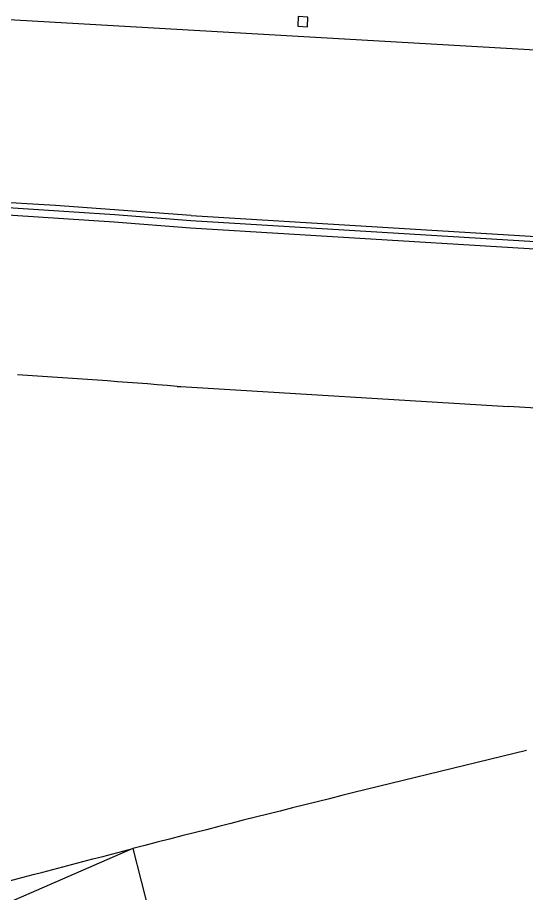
# Model space of a CAD drawing. Header units: millimetres. Extents: x 441061 to 442903, y 4515148 to 4515613.
# Drawn here: x 442461.662 to 442462.313, y 4515547.136 to 4515548.254 of the extents above; entities that cross this region are included whole.
import ezdxf

# ---------------------------------------------------------------- set-up
doc = ezdxf.new("R2010")
doc.units = ezdxf.units.MM
doc.linetypes.add('CONTINUA', pattern=[0])
doc.layers.add('01_mono BAJA', color=2, linetype='Continuous')
doc.layers.add('01_piscinas', color=254, linetype='Continuous')

# ---------------------------------------------------------------- blocks, each defined once
blk = doc.blocks.new('A$C6A825EFA')
at = {"layer": '01_mono BAJA', "color": 254}
blk.add_line((0, 0, 0), (15.7, 0, 0), dxfattribs=at)
blk.add_lwpolyline([(3.9652, 0.2), (3.8652, 0.2), (3.8652, 0.1), (3.9652, 0.1)], close=True, dxfattribs=at)
blk = doc.blocks.new('A$C21391103')
at = {"layer": '01_piscinas'}
for p, q in [((169.4121, 98.9549), (174.3638, 98.6534)), ((169.2706, 97.2107), (169.3057, 97.2082)), ((169.3057, 97.2082), (172.6564, 97.0041, 0)), ((168.815, 92.4895, 0), (162.6075, 89.7917, 0)), ((168.815, 92.4895, 0), (169.2214, 90.9166, 0))]:
    blk.add_line(p, q, dxfattribs=at)
for points in [[(78.5187, 98.4452), (89.0397, 80.8531), (89.1594, 80.8875), (95.1259, 82.6194), (101.6263, 84.4959), (106.2174, 85.8212), (112.1265, 87.5016), (116.2241, 88.7094), (116.6605, 88.8384), (128.5543, 92.3525), (131.6276, 93.2513), (131.6705, 93.2638), (136.8501, 94.7785, 0.005835), (144.9303, 97.0989, -0.002257), (145.5161, 97.2446, -0.002318), (146.1172, 97.3882, -0.000234), (146.1324, 97.3918, -0.000109), (146.1607, 97.3984, -0.024811), (152.6844, 98.583, -0.026464), (159.712, 99.1724, -0.005162), (161.0881, 99.2006, -0.022759), (169.41, 98.9059), (174.4367, 98.5998), (190.3909, 97.6282)], [(78.4444, 98.4233), (89.005, 80.7651), (89.1802, 80.8154), (95.1468, 82.5473), (101.6471, 84.4238), (106.238, 85.7491), (112.1474, 87.4296), (116.2453, 88.6375), (116.6817, 88.7665), (128.5755, 92.2806), (131.6486, 93.1793), (131.6915, 93.1918), (136.8706, 94.7063, 0.005834), (144.9503, 97.0266, -0.002251), (145.5338, 97.1717, -0.002318), (146.1343, 97.3152, -0.000235), (146.1496, 97.3188, -0.000109), (146.1778, 97.3253, -0.024812), (152.6944, 98.5087, -0.026464), (159.7143, 99.0975, -0.005162), (161.0889, 99.1256, -0.022761), (169.4047, 98.8311), (174.4321, 98.5249), (190.389, 97.5532)]]:
    blk.add_lwpolyline(points, format="xyb", dxfattribs=at)
at = {"layer": '01_piscinas', "elevation": 0}
blk.add_lwpolyline([(182.0865, 96.4299), (174.3319, 96.9021), (172.6564, 97.0041)], dxfattribs=at)
blk.add_lwpolyline([(154.4985, 87.7399, -0.004276), (156.2913, 88.4581, -0.021688), (165.5583, 91.6224, -0.003659), (168.815, 92.4895)], format="xyb", dxfattribs=at)
at = {"layer": '01_piscinas'}
for centre, radius, start, end in [((162.0121, 7.6856), 91.5689, 85.364703, 90), ((162.0121, 7.6856), 89.8189, 85.364703, 86.409178), ((226.4263, -130.4489), 230.262, 103.457181, 104.489298)]:
    blk.add_arc(centre, radius, start, end, dxfattribs=at)
at = {"layer": '01_piscinas', "rotation": 356.7041834618886}
blk.add_blockref('A$C6A825EFA', (166.6365, 101.0109, 0), dxfattribs=at)

msp = doc.modelspace()

# ---------------------------------------------------------------- block references
at = {"layer": '01_piscinas', "color": 6, "linetype": 'CONTINUA', "xscale": 0.125, "yscale": 0.125, "zscale": 0.125}
msp.add_blockref('A$C21391103', (442440.7076, 4515535.6321), dxfattribs=at)

doc.saveas('drawing.dxf')
